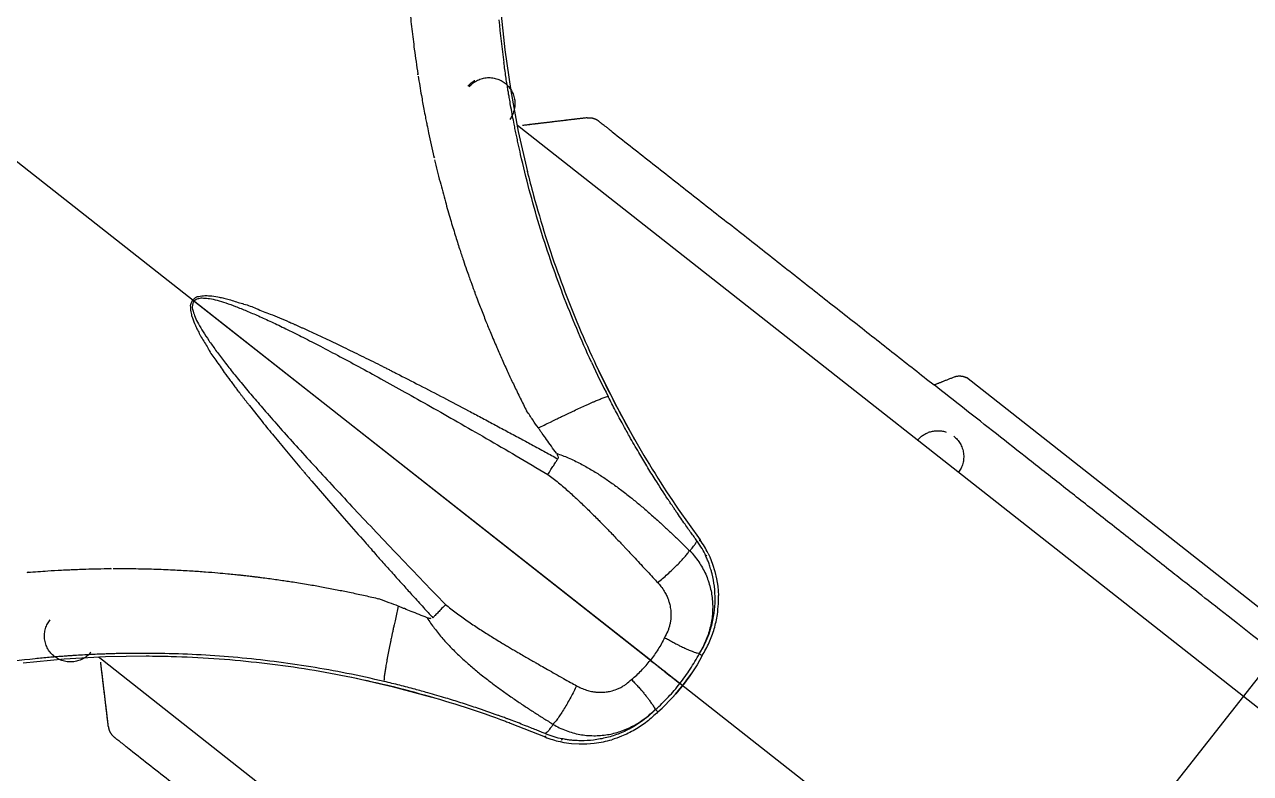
# Model space of a CAD drawing. Header units: millimetres. Extents: x 1145859089 to 1147511753, y -1047484727 to -1047247487.
# Drawn here: x 1146332881.4 to 1146333116.8, y -1047433318.1 to -1047433174.3 of the extents above; entities that cross this region are included whole.
import ezdxf
from ezdxf.xclip import XClip

# ---------------------------------------------------------------- set-up
doc = ezdxf.new("R2010")
doc.units = ezdxf.units.MM
doc.header["$LTSCALE"] = 100
doc.header["$MEASUREMENT"] = 0
doc.header["$XCLIPFRAME"] = 2
doc.linetypes.add('CENTERX2', pattern=[4, 2.5, -0.5, 0.5, -0.5])
doc.linetypes.add('단지배치도$0$CENTER', pattern=[31, 30, -0.5, 0, -0.5])
doc.layers.get('0').update_dxf_attribs({"linetype": 'CONTINUOUS'})
for name, color, linetype in [('L-지중매입', 3, 'CENTERX2'), ('XREF', 135, 'CONTINUOUS'), ('단지배치도$0$W240910', 135, 'CONTINUOUS')]:
    doc.layers.add(name, color=color, linetype=linetype)

# ---------------------------------------------------------------- blocks, each defined once
blk = doc.blocks.new('단지배치도$0$zw$9902')
at = {"layer": '단지배치도$0$W240910', "linetype": 'ByBlock', "ltscale": 20}
for p, q in [((64299.19, -61802.03), (64300.01, -61809.92)), ((64300.01, -61809.92), (64301.15, -61817.77)), ((64301.15, -61817.77), (64302.6, -61825.57)), ((64302.36, -61824.27), (64303.09, -61824.85)), ((64302.6, -61825.57), (64304.35, -61833.31)), ((64303.09, -61824.85), (64640.2, -62089.95)), ((64303.05, -61830), (64302.93, -61829.48)), ((64240.18, -61858.06), (64240.07, -61857.98)), ((64240.17, -61858.07), (64240.07, -61857.98)), ((64240.21, -61858.1), (64240.17, -61858.07)), ((64240.21, -61858.09), (64240.18, -61858.06)), ((64240.25, -61858.12), (64240.21, -61858.09)), ((64240.25, -61858.13), (64240.21, -61858.1)), ((64240.29, -61858.15), (64240.25, -61858.12)), ((64240.29, -61858.15), (64240.25, -61858.13)), ((64327.96, -61927.1), (64240.29, -61858.15)), ((64327.96, -61927.1), (64240.29, -61858.15)), ((64262.26, -61863.79), (64264.72, -61864.92)), ((64264.72, -61864.92), (64265.86, -61865.46)), ((64317.61, -61870.61), (64321.13, -61877.72)), ((64579.21, -62022.67), (64388.68, -61872.84)), ((64250.95, -61878.18), (64252.63, -61880.3)), ((64321.13, -61877.72), (64324.92, -61884.68)), ((64252.63, -61880.3), (64253.42, -61881.28)), ((64304.03, -61878.91), (64304.18, -61879.2)), ((64304.18, -61879.2), (64304.2, -61879.23)), ((64333.32, -61898.11), (64337.5, -61904)), ((64337.5, -61904), (64337.5, -61904)), ((64339.05, -61906.58), (64339.05, -61906.58)), ((64339.05, -61906.58), (64339.36, -61907.26)), ((64339.36, -61907.26), (64339.9, -61908.62)), ((64339.9, -61908.62), (64340.33, -61910.02)), ((64340.33, -61910.02), (64340.67, -61911.44)), ((64340.67, -61911.44), (64340.9, -61912.88)), ((64340.9, -61912.88), (64341.03, -61914.68)), ((64275.49, -61915.21), (64275.81, -61915.28)), ((64275.8, -61915.28), (64275.84, -61915.3)), ((64207.5, -61927.57), (64215.39, -61926.82)), ((64215.39, -61926.82), (64223.31, -61926.39)), ((64222, -61926.46), (64222.73, -61927.04)), ((64222.73, -61927.04), (64559.84, -62192.14)), ((64223.31, -61926.39), (64231.24, -61926.27)), ((64227.72, -61925.78), (64227.19, -61925.79)), ((64337.4, -61927.14), (64336.93, -61927.94)), ((64337.36, -61925.86), (64337.39, -61925.8)), ((64337.36, -61925.86), (64337.93, -61926.19)), ((64337.39, -61925.72), (64337.4, -61925.72)), ((64337.4, -61925.77), (64337.39, -61925.8)), ((64337.4, -61925.72), (64337.4, -61925.73)), ((64337.4, -61925.72), (64337.4, -61925.72)), ((64337.4, -61925.73), (64337.4, -61925.75)), ((64337.4, -61925.75), (64337.4, -61925.77)), ((64337.93, -61926.19), (64337.4, -61927.14)), ((64335.38, -61930.31), (64335.91, -61929.55)), ((64335.94, -61929.5), (64335.41, -61930.26)), ((64336.44, -61928.73), (64335.94, -61929.5)), ((64336.93, -61927.94), (64336.44, -61928.73)), ((64270.63, -61930.35), (64278.36, -61932.1)), ((64278.36, -61932.1), (64286.02, -61934.15)), ((64333.18, -61931.2), (64333.63, -61931.56)), ((64333.18, -61931.2), (64333.63, -61931.56)), ((64333.39, -61932.9), (64333.97, -61932.18)), ((64334.01, -61932.14), (64333.43, -61932.85)), ((64334.15, -61931.96), (64333.63, -61931.56)), ((64334.15, -61931.96), (64333.63, -61931.56)), ((64333.97, -61932.18), (64334.15, -61931.96)), ((64334.15, -61931.96), (64334.01, -61932.14)), ((64334.32, -61931.74), (64334.15, -61931.96)), ((64334.15, -61931.96), (64334.28, -61931.79)), ((64334.28, -61931.79), (64334.84, -61931.05)), ((64334.87, -61931.01), (64334.32, -61931.74)), ((64334.84, -61931.05), (64335.38, -61930.31)), ((64335.41, -61930.26), (64334.87, -61931.01)), ((64331.54, -61934.96), (64332.17, -61934.28)), ((64332.17, -61934.28), (64332.79, -61933.6)), ((64332.83, -61933.55), (64332.21, -61934.24)), ((64332.79, -61933.6), (64333.39, -61932.9)), ((64333.43, -61932.85), (64332.83, -61933.55)), ((64328.84, -61936.59), (64328.84, -61936.6)), ((64328.84, -61936.6), (64328.85, -61936.6)), ((64328.85, -61936.6), (64328.86, -61936.6)), ((64328.86, -61936.6), (64328.87, -61936.59)), ((64328.87, -61936.59), (64328.89, -61936.58)), ((64328.89, -61936.58), (64328.92, -61936.56)), ((64328.98, -61936.53), (64328.92, -61936.56)), ((64328.98, -61936.53), (64329.43, -61937)), ((64329.43, -61937), (64330.23, -61936.26)), ((64330.23, -61936.26), (64330.89, -61935.62)), ((64330.89, -61935.62), (64331.54, -61934.96)), ((64301.05, -61939.15), (64307.77, -61941.82)), ((64307.76, -61941.82), (64307.76, -61941.82)), ((64310.64, -61942.71), (64310.63, -61942.71)), ((64310.64, -61942.71), (64311.37, -61942.85)), ((64311.37, -61942.85), (64312.82, -61943.05)), ((64312.82, -61943.05), (64314.28, -61943.15)), ((64314.28, -61943.15), (64315.74, -61943.14)), ((64315.74, -61943.14), (64317.2, -61943.02)), ((64317.2, -61943.02), (64318.97, -61942.73))]:
    blk.add_line(p, q, dxfattribs=at)
at = {"layer": '단지배치도$0$W240910', "linetype": '단지배치도$0$CENTER', "ltscale": 50}
for p, q in [((64681.94, -62205.46), (64200.6, -61826.94)), ((64496.05, -61865.07), (64306.24, -62106.43))]:
    blk.add_line(p, q, dxfattribs=at)
at = {"layer": '단지배치도$0$W240910', "linetype": 'ByBlock', "ltscale": 20}
for centre, radius, start, end in [((64502.63, -61784.64), 204.69, 185.4677, 187.7771), ((64318.94, -61809.18), 36.03, 188.533, 189.2008), ((64499.59, -61785.17), 201.59, 204.8391, 206.9309), ((64324.59, -61913.5), 16.03, 25.5744, 36.3462), ((64211.24, -61946.13), 36.03, 94.4369, 95.1046), ((64321.02, -61915.35), 20.02, 357.3072, 1.9231), ((64230.71, -62130.44), 204.69, 95.8606, 98.1699), ((64303.2, -61907.63), 38.71, 326.8523, 332.0185), ((64230.5, -62127.36), 201.59, 76.7067, 78.7986), ((64303.36, -61907.75), 38.51, 321.8094, 326.8629), ((64303.36, -61907.76), 38.51, 316.7747, 321.8283), ((64303.21, -61907.63), 38.71, 311.6192, 316.7853), ((64313.95, -61927.03), 16.03, 247.2915, 258.0633), ((64314.91, -61923.13), 20.02, 281.7145, 286.3305)]:
    blk.add_arc(centre, radius, start, end, dxfattribs=at)
for points, knots in [([(64281.44, -61798.64), (64281.54, -61799.76), (64281.74, -61802.19), (64282, -61804.62), (64282.15, -61805.93)], [0, 0, 0, 0, 3.379338, 7.331471, 7.331471, 7.331471, 7.331471]), ([(64282.15, -61805.93), (64282.31, -61807.22), (64282.65, -61810.09), (64283.07, -61812.96), (64283.31, -61814.53)], [0, 0, 0, 0, 3.899777, 8.674294, 8.674294, 8.674294, 8.674294]), ([(64302.93, -61829.48), (64302.85, -61829.14), (64302.7, -61828.46), (64302.47, -61827.42), (64302.25, -61826.35), (64302.02, -61825.26), (64301.77, -61824.02), (64301.49, -61822.57), (64301.21, -61821.04), (64300.97, -61819.69), (64300.79, -61818.67), (64300.67, -61817.95), (64300.58, -61817.37), (64300.49, -61816.83), (64300.4, -61816.25), (64300.3, -61815.64), (64300.11, -61814.34), (64299.95, -61813.24), (64299.83, -61812.34)], [0, 0, 0, 0, 1.037321, 2.099868, 3.187633, 4.3006, 5.438746, 6.993786, 8.715072, 10.120908, 11.0973, 11.829743, 12.31834, 12.85877, 13.470586, 14.082351, 14.694073, 17.418788, 17.418788, 17.418788, 17.418788]), ([(64283.37, -61814.94), (64283.57, -61816.19), (64283.91, -61818.31), (64284.31, -61820.42), (64284.47, -61821.29)], [0, 0, 0, 0, 3.778817, 6.443024, 6.443024, 6.443024, 6.443024]), ([(64284.47, -61821.29), (64284.56, -61821.81), (64284.69, -61822.49), (64284.89, -61823.5), (64285.09, -61824.5), (64285.58, -61826.87), (64286.03, -61828.9), (64286.39, -61830.43)], [0, 0, 0, 0, 1.577622, 2.073716, 3.079791, 4.638275, 9.333782, 9.333782, 9.333782, 9.333782]), ([(64286.53, -61831.01), (64286.84, -61832.43), (64287.53, -61835.11), (64288.55, -61838.94), (64289.53, -61842.35), (64290.44, -61845.36), (64291.27, -61847.98), (64292, -61850.19), (64292.61, -61851.96), (64293.09, -61853.32), (64293.43, -61854.29), (64293.68, -61854.96), (64293.86, -61855.48), (64294.04, -61855.95), (64294.24, -61856.5), (64294.43, -61857.02), (64294.61, -61857.49), (64294.76, -61857.88), (64295.02, -61858.56), (64295.39, -61859.53), (64295.88, -61860.79), (64296.23, -61861.62), (64296.38, -61862.04)], [0, 0, 0, 0, 4.356619, 8.311592, 11.863963, 15.01231, 17.754917, 20.089936, 22.015532, 23.363235, 24.395181, 25.10987, 25.506331, 26.068293, 26.60025, 27.274247, 27.711141, 28.128603, 28.526656, 29.883783, 31.24589, 32.588293, 32.588293, 32.588293, 32.588293]), ([(64316.65, -61869.85), (64315.67, -61867.72), (64313.77, -61863.42), (64311.14, -61856.87), (64308.75, -61850.23), (64306.59, -61843.53), (64304.68, -61836.79), (64303.56, -61832.27), (64303.05, -61830)], [0, 0, 0, 0, 7.03896, 14.10801, 21.174538, 28.209375, 35.209065, 42.188337, 42.188337, 42.188337, 42.188337]), ([(64304.32, -61833.19), (64304.7, -61834.74), (64305.79, -61838.95), (64307.79, -61845.74), (64310.43, -61853.51), (64313.39, -61861.17), (64316.66, -61868.71), (64320.23, -61876.1), (64324.1, -61883.34), (64328.27, -61890.42), (64331.42, -61895.3), (64333.14, -61897.84), (64333.32, -61898.11)], [0, 0, 0, 0, 4.813028, 13.021974, 21.231053, 29.440321, 37.649824, 45.859591, 54.069635, 62.279945, 70.490483, 71.478028, 71.478028, 71.478028, 71.478028]), ([(64240.06, -61857.98), (64240.17, -61857.83), (64240.52, -61857.56), (64240.95, -61857.21), (64241.22, -61857.26)], [0, 0, 0, 0, 0.540745, 1.382931, 1.382931, 1.382931, 1.382931]), ([(64241.22, -61857.26), (64241.61, -61857.14), (64242.17, -61857.09), (64242.87, -61857.09), (64243.17, -61857.11), (64243.33, -61857.12)], [0, 0, 0, 0, 1.207204, 1.644293, 2.115203, 2.115203, 2.115203, 2.115203]), ([(64243.33, -61857.12), (64243.86, -61857.17), (64244.54, -61857.26), (64245.37, -61857.43), (64245.83, -61857.53), (64246.32, -61857.65), (64246.83, -61857.77), (64247.17, -61857.87), (64247.34, -61857.92)], [0, 0, 0, 0, 1.596637, 2.053013, 2.531406, 3.031997, 3.554943, 4.100383, 4.100383, 4.100383, 4.100383]), ([(64240.06, -61857.98), (64239.95, -61858.12), (64239.76, -61858.52), (64239.53, -61859.02), (64239.64, -61859.28)], [0, 0, 0, 0, 0.540745, 1.382931, 1.382931, 1.382931, 1.382931]), ([(64239.64, -61859.28), (64239.62, -61859.68), (64239.7, -61860.23), (64239.87, -61860.91), (64239.95, -61861.2), (64240, -61861.35)], [0, 0, 0, 0, 1.207204, 1.644293, 2.115203, 2.115203, 2.115203, 2.115203]), ([(64240.29, -61858.15), (64240.19, -61858.29), (64240.02, -61858.62), (64239.96, -61859.3), (64240.03, -61859.81), (64240.14, -61860.09)], [0, 0, 0, 0, 0.486408, 1.120205, 2.006841, 2.006841, 2.006841, 2.006841]), ([(64240.29, -61858.15), (64240.39, -61858.03), (64240.68, -61857.78), (64241.33, -61857.57), (64241.84, -61857.51), (64242.13, -61857.55)], [0, 0, 0, 0, 0.486408, 1.120205, 2.006841, 2.006841, 2.006841, 2.006841]), ([(64242.13, -61857.55), (64242.52, -61857.6), (64243.41, -61857.64), (64244.83, -61857.99), (64246.5, -61858.5), (64248.38, -61859.19), (64250.47, -61860.03), (64252.77, -61861.02), (64255.3, -61862.17), (64258.04, -61863.49), (64261.01, -61864.97), (64264.32, -61866.66), (64267.99, -61868.59), (64272.02, -61870.75), (64276.33, -61873.11), (64280.93, -61875.66), (64285.84, -61878.42), (64291.05, -61881.39), (64296.55, -61884.55), (64302.32, -61887.89), (64306.25, -61890.2), (64308.26, -61891.4)], [0, 0, 0, 0, 1.177409, 2.643447, 4.392353, 6.402399, 8.652648, 11.147844, 13.918543, 16.968362, 20.285919, 23.871662, 28.126176, 32.706012, 37.611441, 42.842664, 48.503904, 54.503192, 60.84036, 67.513769, 74.523857, 74.523857, 74.523857, 74.523857]), ([(64247.34, -61857.92), (64248.12, -61858.11), (64248.94, -61858.51), (64249.81, -61858.66), (64249.9, -61858.67)], [0, 0, 0, 0, 2.401318, 2.66819, 2.66819, 2.66819, 2.66819]), ([(64249.9, -61858.72), (64250.73, -61858.88), (64252.38, -61859.65), (64254.06, -61860.29), (64254.96, -61860.62)], [0, 0, 0, 0, 2.54112, 5.407961, 5.407961, 5.407961, 5.407961]), ([(64240, -61861.35), (64240.17, -61861.86), (64240.42, -61862.49), (64240.78, -61863.26), (64240.99, -61863.69), (64241.22, -61864.14), (64241.46, -61864.6), (64241.64, -61864.91), (64241.72, -61865.07)], [0, 0, 0, 0, 1.596637, 2.053013, 2.531406, 3.031997, 3.554943, 4.100383, 4.100383, 4.100383, 4.100383]), ([(64240.14, -61860.09), (64240.28, -61860.46), (64240.52, -61861.31), (64241.21, -61862.61), (64242.09, -61864.11), (64243.2, -61865.77), (64244.51, -61867.61), (64246.01, -61869.61), (64247.73, -61871.79), (64249.66, -61874.15), (64251.8, -61876.69), (64254.22, -61879.5), (64256.96, -61882.61), (64260.01, -61886.02), (64263.32, -61889.65), (64266.88, -61893.52), (64270.72, -61897.64), (64274.84, -61902.01), (64279.2, -61906.61), (64283.82, -61911.43), (64286.99, -61914.7), (64288.62, -61916.37)], [0, 0, 0, 0, 1.177409, 2.643447, 4.392353, 6.402399, 8.652648, 11.147844, 13.918543, 16.968362, 20.285919, 23.871662, 28.126176, 32.706012, 37.611441, 42.842664, 48.503904, 54.503192, 60.84036, 67.513769, 74.523857, 74.523857, 74.523857, 74.523857]), ([(64254.96, -61860.62), (64255.56, -61860.84), (64256.76, -61861.38), (64257.99, -61861.88), (64258.61, -61862.16)], [0, 0, 0, 0, 1.918188, 3.959693, 3.959693, 3.959693, 3.959693]), ([(64258.61, -61862.16), (64258.43, -61862.08), (64259.28, -61862.45), (64259.59, -61862.59), (64260.16, -61862.84), (64260.66, -61863.07), (64261.19, -61863.3), (64261.72, -61863.55), (64262.08, -61863.71), (64262.26, -61863.79)], [0, 0, 0, 0, 0.569251, 1.120636, 1.680537, 2.248956, 2.825898, 3.411365, 4.005361, 4.005361, 4.005361, 4.005361]), ([(64296.38, -61862.04), (64296.52, -61862.41), (64296.84, -61863.14), (64297.13, -61863.89), (64297.3, -61864.27)], [0, 0, 0, 0, 1.16775, 2.404075, 2.404075, 2.404075, 2.404075]), ([(64297.3, -61864.27), (64297.7, -61865.19), (64298.39, -61866.9), (64299.15, -61868.59), (64299.49, -61869.36)], [0, 0, 0, 0, 3.009942, 5.542552, 5.542552, 5.542552, 5.542552]), ([(64241.72, -61865.07), (64242.09, -61865.78), (64242.67, -61866.47), (64243.03, -61867.29), (64243.06, -61867.37)], [0, 0, 0, 0, 2.401318, 2.66819, 2.66819, 2.66819, 2.66819]), ([(64265.86, -61865.46), (64266.94, -61865.93), (64269.12, -61867.03), (64272.52, -61868.67), (64275.06, -61869.93), (64276.67, -61870.74), (64277.3, -61871.06), (64277.94, -61871.38), (64278.58, -61871.71), (64279.01, -61871.93), (64279.23, -61872.04)], [0, 0, 0, 0, 3.540286, 7.316158, 11.327899, 12.029319, 12.736871, 13.450556, 14.170375, 14.89633, 14.89633, 14.89633, 14.89633]), ([(64243.1, -61867.36), (64243.46, -61868.12), (64244.59, -61869.56), (64245.61, -61871.03), (64246.14, -61871.83)], [0, 0, 0, 0, 2.54112, 5.407961, 5.407961, 5.407961, 5.407961]), ([(64299.49, -61869.36), (64299.85, -61870.18), (64300.57, -61871.74), (64301.29, -61873.3), (64301.65, -61874.04)], [0, 0, 0, 0, 2.696224, 5.157327, 5.157327, 5.157327, 5.157327]), ([(64246.14, -61871.83), (64246.5, -61872.36), (64247.31, -61873.4), (64248.08, -61874.47), (64248.5, -61875.01)], [0, 0, 0, 0, 1.918188, 3.959693, 3.959693, 3.959693, 3.959693]), ([(64279.23, -61872.04), (64280.68, -61872.79), (64283.69, -61874.31), (64288.29, -61876.71), (64292.23, -61878.78), (64295.46, -61880.48), (64297.9, -61881.79), (64300.38, -61883.11), (64302.8, -61884.41), (64305.28, -61885.74), (64307.71, -61887.08), (64309.4, -61887.99), (64310.18, -61888.44)], [0, 0, 0, 0, 4.920026, 10.105142, 15.555833, 18.290327, 21.053353, 23.86343, 26.697012, 29.293562, 32.325258, 35.031877, 35.031877, 35.031877, 35.031877]), ([(64248.5, -61875.01), (64248.38, -61874.86), (64248.94, -61875.59), (64249.15, -61875.87), (64249.53, -61876.36), (64249.87, -61876.8), (64250.22, -61877.25), (64250.58, -61877.71), (64250.82, -61878.03), (64250.95, -61878.18)], [0, 0, 0, 0, 0.569251, 1.120636, 1.680537, 2.248956, 2.825898, 3.411365, 4.005361, 4.005361, 4.005361, 4.005361]), ([(64301.65, -61874.04), (64302.04, -61874.86), (64302.81, -61876.49), (64303.64, -61878.1), (64304.03, -61878.91)], [0, 0, 0, 0, 2.717182, 5.419443, 5.419443, 5.419443, 5.419443]), ([(64311.11, -61880.22), (64311.29, -61880.14), (64311.65, -61879.96), (64312.19, -61879.7), (64312.74, -61879.44), (64313.5, -61879.09), (64314.46, -61878.64), (64315.24, -61878.28), (64315.63, -61878.1)], [0, 0, 0, 0, 0.608735, 1.196476, 1.804823, 2.430024, 3.712517, 4.999051, 4.999051, 4.999051, 4.999051]), ([(64315.63, -61878.1), (64315.83, -61878.02), (64316.19, -61877.85), (64316.73, -61877.62), (64317.32, -61877.36), (64317.97, -61877.09), (64318.46, -61876.89), (64318.69, -61876.8)], [0, 0, 0, 0, 0.63209, 1.19498, 1.758934, 2.578088, 3.319001, 3.319001, 3.319001, 3.319001]), ([(64318.69, -61876.8), (64318.83, -61876.75), (64319.09, -61876.65), (64319.47, -61876.54), (64319.74, -61876.42), (64319.87, -61876.47)], [0, 0, 0, 0, 0.461746, 0.831383, 1.231302, 1.231302, 1.231302, 1.231302]), ([(64337, -61904.3), (64336.83, -61904.08), (64336.48, -61903.59), (64335.91, -61902.81), (64335.28, -61901.94), (64334.57, -61900.92), (64333.78, -61899.79), (64333.09, -61898.79), (64332.56, -61898.01), (64332.22, -61897.5), (64331.93, -61897.07), (64331.64, -61896.64), (64330.62, -61895.1), (64329.14, -61892.81), (64327.29, -61889.82), (64325.64, -61887.05), (64324.12, -61884.41), (64322.63, -61881.73), (64321.26, -61879.19), (64320.33, -61877.38), (64319.87, -61876.47)], [0, 0, 0, 0, 0.842833, 1.804421, 2.884607, 4.083231, 5.523702, 7.025981, 7.735048, 8.349304, 8.868817, 9.293642, 9.903768, 14.416924, 17.467389, 20.452732, 24.07324, 26.614897, 29.66509, 32.71727, 32.71727, 32.71727, 32.71727]), ([(64306.46, -61882.5), (64306.1, -61881.99), (64305.32, -61880.92), (64304.64, -61879.78), (64304.2, -61879.23)], [0, 0, 0, 0, 1.871049, 3.972683, 3.972683, 3.972683, 3.972683]), ([(64306.46, -61882.5), (64306.83, -61882.31), (64307.6, -61881.93), (64308.54, -61881.47), (64309.25, -61881.12), (64309.69, -61880.91), (64310.17, -61880.67), (64310.63, -61880.45), (64310.98, -61880.28), (64311.11, -61880.22)], [0, 0, 0, 0, 1.260417, 2.580742, 3.129728, 3.651886, 4.0175, 4.745857, 5.177531, 5.177531, 5.177531, 5.177531]), ([(64253.42, -61881.28), (64254.13, -61882.23), (64255.72, -61884.08), (64258.11, -61887), (64259.93, -61889.16), (64261.1, -61890.54), (64261.56, -61891.08), (64262.02, -61891.62), (64262.49, -61892.17), (64262.8, -61892.54), (64262.96, -61892.72)], [0, 0, 0, 0, 3.540286, 7.316158, 11.327899, 12.029319, 12.736871, 13.450556, 14.170375, 14.89633, 14.89633, 14.89633, 14.89633]), ([(64309.91, -61887.35), (64309.28, -61886.46), (64308.37, -61885.2), (64307.34, -61883.75), (64306.82, -61883.02), (64306.58, -61882.67), (64306.46, -61882.5)], [0, 0, 0, 0, 3.260077, 4.675784, 5.316948, 5.948888, 5.948888, 5.948888, 5.948888]), ([(64309.91, -61887.35), (64310.03, -61887.52), (64310.23, -61887.85), (64310.27, -61888.29), (64310.18, -61888.44)], [0, 0, 0, 0, 0.64244, 1.162556, 1.162556, 1.162556, 1.162556]), ([(64309.91, -61887.35), (64310.68, -61887.63), (64312.26, -61888.21), (64314.49, -61889.3), (64316.6, -61890.48), (64318.55, -61891.7), (64320.43, -61892.98), (64322.3, -61894.34), (64323.83, -61895.54), (64325.02, -61896.5), (64325.86, -61897.19), (64326.71, -61897.91), (64327.57, -61898.65), (64328.43, -61899.41), (64329.55, -61900.41), (64330.88, -61901.62), (64332.43, -61903.08), (64333.98, -61904.54), (64334.98, -61905.57), (64335.52, -61906.06)], [0, 0, 0, 0, 2.462915, 5.043509, 7.428788, 9.732127, 11.929211, 14.247328, 16.687768, 17.75166, 18.838286, 19.947814, 21.080417, 22.236273, 23.415554, 25.568459, 27.652234, 29.781936, 31.958689, 31.958689, 31.958689, 31.958689]), ([(64308.26, -61891.4), (64308.52, -61891.14), (64308.82, -61890.5), (64309.37, -61889.72), (64309.81, -61889.03), (64310.07, -61888.62), (64310.18, -61888.44)], [0, 0, 0, 0, 1.097384, 2.068671, 2.884035, 3.531905, 3.531905, 3.531905, 3.531905]), ([(64308.26, -61891.4), (64308.97, -61891.91), (64310.34, -61893), (64312.32, -61894.71), (64314.25, -61896.48), (64316.12, -61898.29), (64317.56, -61899.72), (64318.57, -61900.75), (64319.2, -61901.39), (64319.85, -61902.06), (64320.57, -61902.8), (64321.34, -61903.6), (64322.09, -61904.39), (64322.73, -61905.07), (64323.36, -61905.73), (64324.1, -61906.53), (64325.07, -61907.55), (64326.19, -61908.76), (64327.34, -61909.99), (64328.41, -61911.14), (64329.07, -61911.86), (64329.39, -61912.19)], [0, 0, 0, 0, 2.620047, 5.238556, 7.857918, 10.475204, 13.057656, 13.917577, 14.813958, 15.746831, 16.716323, 17.933294, 19.060369, 19.989619, 20.720958, 21.807982, 23.260058, 24.950962, 26.740095, 28.317811, 29.673642, 29.673642, 29.673642, 29.673642]), ([(64262.96, -61892.72), (64264.04, -61893.96), (64266.22, -61896.52), (64269.63, -61900.43), (64272.58, -61903.77), (64275, -61906.51), (64276.84, -61908.57), (64278.7, -61910.66), (64280.54, -61912.71), (64282.42, -61914.81), (64284.3, -61916.86), (64285.57, -61918.28), (64286.2, -61918.94)], [0, 0, 0, 0, 4.920026, 10.105142, 15.555833, 18.290327, 21.053353, 23.86343, 26.697012, 29.293562, 32.325258, 35.031877, 35.031877, 35.031877, 35.031877]), ([(64335.52, -61906.06), (64335.71, -61905.94), (64335.91, -61905.59), (64336.29, -61905.15), (64336.63, -61904.85), (64336.84, -61904.18), (64337, -61904.3)], [0, 0, 0, 0, 0.678711, 1.166358, 1.692573, 2.298362, 2.298362, 2.298362, 2.298362]), ([(64338.64, -61907.08), (64338.42, -61906.59), (64337.91, -61905.64), (64337.32, -61904.74), (64337, -61904.31)], [0, 0, 0, 0, 1.615349, 3.231144, 3.231144, 3.231144, 3.231144]), ([(64329.39, -61912.19), (64329.7, -61911.93), (64330.32, -61911.4), (64331.26, -61910.57), (64332.18, -61909.71), (64333.05, -61908.86), (64333.85, -61908.05), (64334.51, -61907.29), (64335.11, -61906.69), (64335.33, -61906.18), (64335.52, -61906.05)], [0, 0, 0, 0, 1.208141, 2.475427, 3.751648, 4.985432, 6.129942, 7.146707, 8.007591, 8.695035, 8.695035, 8.695035, 8.695035]), ([(64335.52, -61906.05), (64335.81, -61906.39), (64336.45, -61907.06), (64337.26, -61908.17), (64337.99, -61909.35), (64338.6, -61910.55), (64339.1, -61911.82), (64339.48, -61913.1), (64339.75, -61914.42), (64339.9, -61915.71), (64339.95, -61917), (64339.89, -61918.29), (64339.72, -61919.61), (64339.44, -61920.92), (64339.06, -61922.19), (64338.59, -61923.41), (64338.04, -61924.59), (64337.62, -61925.35), (64337.39, -61925.72)], [0, 0, 0, 0, 1.340952, 2.779651, 4.092707, 5.504928, 6.813895, 8.196145, 9.491286, 10.841501, 12.085355, 13.375096, 14.709017, 16.085193, 17.377777, 18.694059, 19.988712, 21.289505, 21.289505, 21.289505, 21.289505]), ([(64340.41, -61915.48), (64340.41, -61914.62), (64340.33, -61912.94), (64339.99, -61911.16), (64339.7, -61910.05), (64339.56, -61909.56), (64339.4, -61909.05), (64339.25, -61908.61), (64339.11, -61908.22), (64338.96, -61907.86), (64338.84, -61907.47), (64338.62, -61907.23), (64338.64, -61907.08)], [0, 0, 0, 0, 2.590685, 5.028164, 5.406506, 6.050409, 6.549971, 7.020568, 7.41636, 7.812284, 8.19219, 8.645427, 8.645427, 8.645427, 8.645427]), ([(64208.45, -61910.21), (64209.71, -61910.11), (64211.85, -61909.94), (64214, -61909.83), (64214.88, -61909.78)], [0, 0, 0, 0, 3.778817, 6.443024, 6.443024, 6.443024, 6.443024]), ([(64214.88, -61909.78), (64215.41, -61909.75), (64216.1, -61909.72), (64217.12, -61909.67), (64218.14, -61909.63), (64220.56, -61909.54), (64222.65, -61909.5), (64224.21, -61909.49)], [0, 0, 0, 0, 1.577622, 2.073716, 3.079791, 4.638275, 9.333782, 9.333782, 9.333782, 9.333782]), ([(64224.81, -61909.49), (64226.27, -61909.46), (64229.04, -61909.5), (64232.99, -61909.58), (64236.54, -61909.73), (64239.68, -61909.91), (64242.42, -61910.1), (64244.74, -61910.29), (64246.61, -61910.46), (64248.03, -61910.6), (64249.06, -61910.71), (64249.77, -61910.79), (64250.32, -61910.85), (64250.82, -61910.91), (64251.4, -61910.97), (64251.95, -61911.04), (64252.45, -61911.1), (64252.87, -61911.15), (64253.59, -61911.24), (64254.62, -61911.38), (64255.96, -61911.55), (64256.85, -61911.7), (64257.29, -61911.75)], [0, 0, 0, 0, 4.356619, 8.311592, 11.863963, 15.01231, 17.754917, 20.089936, 22.015532, 23.363235, 24.395181, 25.10987, 25.506331, 26.068293, 26.60025, 27.274247, 27.711141, 28.128603, 28.526656, 29.883783, 31.24589, 32.588293, 32.588293, 32.588293, 32.588293]), ([(64257.29, -61911.75), (64257.68, -61911.8), (64258.47, -61911.94), (64259.26, -61912.04), (64259.67, -61912.11)], [0, 0, 0, 0, 1.16775, 2.404075, 2.404075, 2.404075, 2.404075]), ([(64259.67, -61912.11), (64260.66, -61912.29), (64262.49, -61912.56), (64264.3, -61912.89), (64265.13, -61913.04)], [0, 0, 0, 0, 3.009942, 5.542552, 5.542552, 5.542552, 5.542552]), ([(64265.13, -61913.04), (64266.02, -61913.21), (64267.71, -61913.53), (64269.39, -61913.87), (64270.19, -61914.04)], [0, 0, 0, 0, 2.696224, 5.157327, 5.157327, 5.157327, 5.157327]), ([(64329.39, -61912.19), (64329.61, -61912.41), (64330.05, -61912.96), (64330.62, -61913.79), (64331.01, -61914.52), (64331.28, -61915.13), (64331.49, -61915.69), (64331.67, -61916.32), (64331.8, -61916.91), (64331.89, -61917.56), (64331.94, -61918.43), (64331.88, -61919.36), (64331.72, -61920.21), (64331.54, -61920.88), (64331.23, -61921.74), (64330.88, -61922.34), (64330.68, -61922.74)], [0, 0, 0, 0, 0.950726, 2.088541, 3.021138, 3.439598, 4.08209, 4.809872, 5.399123, 5.910074, 6.775343, 7.994087, 8.693267, 9.382521, 10.069396, 11.434856, 11.434856, 11.434856, 11.434856]), ([(64270.19, -61914.04), (64271.08, -61914.22), (64272.85, -61914.59), (64274.61, -61915.01), (64275.49, -61915.21)], [0, 0, 0, 0, 2.717182, 5.419443, 5.419443, 5.419443, 5.419443]), ([(64279.55, -61916.72), (64278.97, -61916.49), (64277.74, -61915.99), (64276.47, -61915.59), (64275.84, -61915.3)], [0, 0, 0, 0, 1.871049, 3.972683, 3.972683, 3.972683, 3.972683]), ([(64337.36, -61925.86), (64337.7, -61925.33), (64338.32, -61924.22), (64339.09, -61922.49), (64339.78, -61920.44), (64340.27, -61918.1), (64340.4, -61916.34), (64340.41, -61915.48)], [0, 0, 0, 0, 1.900808, 3.804166, 5.675249, 8.373991, 10.950317, 10.950317, 10.950317, 10.950317]), ([(64279.55, -61916.72), (64279.46, -61917.13), (64279.27, -61917.96), (64279.04, -61918.98), (64278.87, -61919.76), (64278.77, -61920.23), (64278.65, -61920.76), (64278.54, -61921.25), (64278.46, -61921.63), (64278.43, -61921.77)], [0, 0, 0, 0, 1.260417, 2.580742, 3.129728, 3.651886, 4.0175, 4.745857, 5.177531, 5.177531, 5.177531, 5.177531]), ([(64285.07, -61918.93), (64284.07, -61918.52), (64282.62, -61917.94), (64280.97, -61917.28), (64280.14, -61916.95), (64279.75, -61916.79), (64279.55, -61916.72)], [0, 0, 0, 0, 3.260077, 4.675784, 5.316948, 5.948888, 5.948888, 5.948888, 5.948888]), ([(64288.62, -61916.37), (64288.43, -61916.68), (64287.89, -61917.13), (64287.25, -61917.85), (64286.69, -61918.43), (64286.35, -61918.78), (64286.2, -61918.94)], [0, 0, 0, 0, 1.097384, 2.068671, 2.884035, 3.531905, 3.531905, 3.531905, 3.531905]), ([(64288.62, -61916.37), (64289.29, -61916.94), (64290.67, -61918.01), (64292.8, -61919.54), (64294.98, -61920.99), (64297.18, -61922.39), (64298.9, -61923.44), (64300.14, -61924.19), (64300.91, -61924.65), (64301.71, -61925.12), (64302.61, -61925.65), (64303.56, -61926.2), (64304.51, -61926.75), (64305.32, -61927.21), (64306.11, -61927.66), (64307.06, -61928.2), (64308.29, -61928.9), (64309.72, -61929.7), (64311.19, -61930.53), (64312.56, -61931.3), (64313.42, -61931.77), (64313.81, -61932)], [0, 0, 0, 0, 2.620047, 5.238556, 7.857918, 10.475204, 13.057656, 13.917577, 14.813958, 15.746831, 16.716323, 17.933294, 19.060369, 19.989619, 20.720958, 21.807982, 23.260058, 24.950962, 26.740095, 28.317811, 29.673642, 29.673642, 29.673642, 29.673642]), ([(64337.93, -61926.19), (64338.39, -61925.37), (64339.33, -61923.74), (64340.29, -61921.07), (64340.84, -61918.57), (64340.99, -61916.96), (64341.02, -61916.29)], [0, 0, 0, 0, 2.821021, 5.64201, 8.463026, 10.479056, 10.479056, 10.479056, 10.479056]), ([(64285.07, -61918.93), (64285.27, -61919.01), (64285.64, -61919.13), (64286.07, -61919.06), (64286.2, -61918.94)], [0, 0, 0, 0, 0.64244, 1.162556, 1.162556, 1.162556, 1.162556]), ([(64285.07, -61918.93), (64285.53, -61919.61), (64286.46, -61921.01), (64288.05, -61922.92), (64289.69, -61924.7), (64291.34, -61926.3), (64293.02, -61927.82), (64294.79, -61929.32), (64296.31, -61930.53), (64297.53, -61931.46), (64298.4, -61932.11), (64299.3, -61932.76), (64300.22, -61933.42), (64301.16, -61934.09), (64302.39, -61934.94), (64303.89, -61935.94), (64305.67, -61937.1), (64307.45, -61938.27), (64308.69, -61938.99), (64309.29, -61939.4)], [0, 0, 0, 0, 2.462915, 5.043509, 7.428788, 9.732127, 11.929211, 14.247328, 16.687768, 17.75166, 18.838286, 19.947814, 21.080417, 22.236273, 23.415554, 25.568459, 27.652234, 29.781936, 31.958689, 31.958689, 31.958689, 31.958689]), ([(64278.43, -61921.77), (64278.39, -61921.97), (64278.31, -61922.36), (64278.18, -61922.95), (64278.06, -61923.54), (64277.89, -61924.36), (64277.68, -61925.41), (64277.52, -61926.25), (64277.44, -61926.67)], [0, 0, 0, 0, 0.608735, 1.196476, 1.804823, 2.430024, 3.712517, 4.999051, 4.999051, 4.999051, 4.999051]), ([(64330.68, -61922.74), (64330.33, -61923.52), (64329.47, -61925.01), (64328.49, -61926.42), (64327.96, -61927.1)], [0, 0, 0, 0, 2.568403, 5.14271, 5.14271, 5.14271, 5.14271]), ([(64330.68, -61922.74), (64330.94, -61922.84), (64331.47, -61923.15), (64332.24, -61923.58), (64332.96, -61923.98), (64333.51, -61924.26), (64333.96, -61924.47), (64334.38, -61924.66), (64334.88, -61924.89), (64335.46, -61925.17), (64335.92, -61925.27), (64336.12, -61925.41)], [0, 0, 0, 0, 0.84973, 1.811822, 2.679155, 3.297572, 3.677517, 4.151084, 4.689359, 5.34023, 6.073727, 6.073727, 6.073727, 6.073727]), ([(64336.12, -61925.41), (64336.26, -61925.51), (64336.57, -61925.57), (64336.98, -61925.69), (64337.26, -61925.77), (64337.39, -61925.72)], [0, 0, 0, 0, 0.515784, 0.895389, 1.311072, 1.311072, 1.311072, 1.311072]), ([(64227.19, -61925.79), (64226.84, -61925.8), (64226.14, -61925.81), (64225.08, -61925.83), (64223.99, -61925.86), (64222.88, -61925.9), (64221.61, -61925.95), (64220.14, -61926.02), (64218.58, -61926.11), (64217.22, -61926.19), (64216.18, -61926.26), (64215.45, -61926.32), (64214.87, -61926.36), (64214.32, -61926.4), (64213.74, -61926.45), (64213.13, -61926.5), (64211.82, -61926.62), (64210.71, -61926.72), (64209.8, -61926.81)], [0, 0, 0, 0, 1.037321, 2.099868, 3.187633, 4.3006, 5.438746, 6.993786, 8.715072, 10.120908, 11.0973, 11.829743, 12.31834, 12.85877, 13.470586, 14.082351, 14.694073, 17.418788, 17.418788, 17.418788, 17.418788]), ([(64269.66, -61929.61), (64267.36, -61929.15), (64262.73, -61928.32), (64255.74, -61927.31), (64248.73, -61926.55), (64241.71, -61926.04), (64234.71, -61925.77), (64230.05, -61925.75), (64227.72, -61925.78)], [0, 0, 0, 0, 7.03896, 14.10801, 21.174538, 28.209375, 35.209065, 42.188337, 42.188337, 42.188337, 42.188337]), ([(64231.12, -61926.27), (64232.73, -61926.27), (64237.07, -61926.34), (64244.14, -61926.68), (64252.32, -61927.42), (64260.46, -61928.48), (64268.55, -61929.88), (64276.58, -61931.61), (64284.53, -61933.67), (64292.39, -61936.05), (64297.87, -61937.95), (64300.74, -61939.03), (64301.05, -61939.15)], [0, 0, 0, 0, 4.813028, 13.021974, 21.231053, 29.440321, 37.649824, 45.859591, 54.069635, 62.279945, 70.490483, 71.478028, 71.478028, 71.478028, 71.478028]), ([(64277.44, -61926.67), (64277.4, -61926.88), (64277.33, -61927.27), (64277.23, -61927.85), (64277.12, -61928.49), (64277, -61929.18), (64276.93, -61929.7), (64276.9, -61929.94)], [0, 0, 0, 0, 0.63209, 1.19498, 1.758934, 2.578088, 3.319001, 3.319001, 3.319001, 3.319001]), ([(64324.36, -61930.76), (64325.04, -61930.24), (64326.29, -61929.05), (64327.43, -61927.77), (64327.96, -61927.1)], [0, 0, 0, 0, 2.568403, 5.14271, 5.14271, 5.14271, 5.14271]), ([(64327.96, -61927.1), (64328.19, -61927.28), (64328.69, -61927.67), (64329.47, -61928.29), (64330.25, -61928.9), (64330.98, -61929.48), (64331.56, -61929.92), (64332, -61930.28), (64332.35, -61930.52), (64332.52, -61930.75), (64332.65, -61930.79)], [0, 0, 0, 0, 0.888079, 1.897213, 2.997408, 3.850552, 4.691672, 5.183893, 5.56457, 5.971214, 5.971214, 5.971214, 5.971214]), ([(64327.96, -61927.1), (64328.19, -61927.28), (64328.69, -61927.67), (64329.47, -61928.29), (64330.25, -61928.9), (64330.98, -61929.47), (64331.55, -61929.93), (64332.01, -61930.27), (64332.32, -61930.56), (64332.58, -61930.67), (64332.65, -61930.79)], [0, 0, 0, 0, 0.888079, 1.897213, 2.997408, 3.850552, 4.691672, 5.183893, 5.56457, 5.971214, 5.971214, 5.971214, 5.971214]), ([(64276.9, -61929.94), (64276.88, -61930.1), (64276.84, -61930.38), (64276.83, -61930.77), (64276.78, -61931.06), (64276.85, -61931.17)], [0, 0, 0, 0, 0.461746, 0.831383, 1.231302, 1.231302, 1.231302, 1.231302]), ([(64307.94, -61941.26), (64307.68, -61941.15), (64307.12, -61940.92), (64306.23, -61940.55), (64305.23, -61940.15), (64304.08, -61939.69), (64302.79, -61939.19), (64301.66, -61938.76), (64300.78, -61938.43), (64300.2, -61938.21), (64299.71, -61938.03), (64299.23, -61937.86), (64297.49, -61937.23), (64294.91, -61936.33), (64291.57, -61935.24), (64288.5, -61934.28), (64285.57, -61933.43), (64282.61, -61932.61), (64279.82, -61931.89), (64277.84, -61931.4), (64276.85, -61931.17)], [0, 0, 0, 0, 0.842833, 1.804421, 2.884607, 4.083231, 5.523702, 7.025981, 7.735048, 8.349304, 8.868817, 9.293642, 9.903768, 14.416924, 17.467389, 20.452732, 24.07324, 26.614897, 29.66509, 32.71727, 32.71727, 32.71727, 32.71727]), ([(64313.81, -61932), (64313.63, -61932.36), (64313.26, -61933.1), (64312.67, -61934.2), (64312.06, -61935.3), (64311.44, -61936.35), (64310.84, -61937.31), (64310.26, -61938.14), (64309.82, -61938.86), (64309.36, -61939.19), (64309.29, -61939.41)], [0, 0, 0, 0, 1.208141, 2.475427, 3.751648, 4.985432, 6.129942, 7.146707, 8.007591, 8.695035, 8.695035, 8.695035, 8.695035]), ([(64313.81, -61932), (64314.08, -61932.16), (64314.71, -61932.46), (64315.65, -61932.82), (64316.46, -61933.03), (64317.11, -61933.15), (64317.7, -61933.22), (64318.36, -61933.25), (64318.97, -61933.23), (64319.62, -61933.17), (64320.47, -61933.01), (64321.36, -61932.73), (64322.16, -61932.38), (64322.76, -61932.04), (64323.53, -61931.54), (64324.02, -61931.06), (64324.36, -61930.76)], [0, 0, 0, 0, 0.950726, 2.088541, 3.021138, 3.439598, 4.08209, 4.809872, 5.399123, 5.910074, 6.775343, 7.994087, 8.693267, 9.382521, 10.069396, 11.434856, 11.434856, 11.434856, 11.434856]), ([(64324.36, -61930.76), (64324.52, -61931), (64324.94, -61931.44), (64325.55, -61932.09), (64326.11, -61932.69), (64326.51, -61933.17), (64326.82, -61933.55), (64327.11, -61933.91), (64327.44, -61934.35), (64327.86, -61934.84), (64328.06, -61935.27), (64328.25, -61935.43)], [0, 0, 0, 0, 0.84973, 1.811822, 2.679155, 3.297572, 3.677517, 4.151084, 4.689359, 5.34023, 6.073727, 6.073727, 6.073727, 6.073727]), ([(64332.65, -61930.79), (64332.79, -61930.83), (64332.91, -61931.03), (64333.12, -61931.13), (64333.19, -61931.14)], [0, 0, 0, 0, 0.4325309, 0.6424954, 0.6424954, 0.6424954, 0.6424954]), ([(64332.65, -61930.79), (64332.73, -61930.91), (64332.95, -61930.99), (64333.1, -61931.16), (64333.12, -61931.22)], [0, 0, 0, 0, 0.4325309, 0.6424954, 0.6424954, 0.6424954, 0.6424954]), ([(64309.29, -61939.41), (64309.69, -61939.61), (64310.49, -61940.08), (64311.75, -61940.6), (64313.07, -61941.04), (64314.39, -61941.34), (64315.74, -61941.53), (64317.07, -61941.59), (64318.41, -61941.54), (64319.7, -61941.39), (64320.97, -61941.13), (64322.21, -61940.77), (64323.46, -61940.29), (64324.66, -61939.71), (64325.81, -61939.04), (64326.88, -61938.3), (64327.9, -61937.48), (64328.54, -61936.9), (64328.84, -61936.59)], [0, 0, 0, 0, 1.340952, 2.779651, 4.092707, 5.504928, 6.813895, 8.196145, 9.491286, 10.841501, 12.085355, 13.375096, 14.709017, 16.085193, 17.377777, 18.694059, 19.988712, 21.289505, 21.289505, 21.289505, 21.289505]), ([(64328.98, -61936.53), (64328.53, -61936.98), (64327.61, -61937.85), (64326.1, -61939), (64324.27, -61940.15), (64322.12, -61941.18), (64320.44, -61941.72), (64319.61, -61941.93)], [0, 0, 0, 0, 1.900808, 3.804166, 5.675249, 8.373991, 10.950317, 10.950317, 10.950317, 10.950317]), ([(64329.43, -61937), (64328.75, -61937.64), (64327.38, -61938.94), (64325.01, -61940.5), (64322.71, -61941.62), (64321.18, -61942.15), (64320.54, -61942.34)], [0, 0, 0, 0, 2.821021, 5.64201, 8.463026, 10.479056, 10.479056, 10.479056, 10.479056]), ([(64328.25, -61935.43), (64328.38, -61935.54), (64328.5, -61935.83), (64328.72, -61936.19), (64328.86, -61936.45), (64328.84, -61936.59)], [0, 0, 0, 0, 0.515784, 0.895389, 1.311072, 1.311072, 1.311072, 1.311072]), ([(64309.29, -61939.4), (64309.23, -61939.62), (64308.93, -61939.9), (64308.59, -61940.37), (64308.38, -61940.77), (64307.78, -61941.13), (64307.94, -61941.26)], [0, 0, 0, 0, 0.678711, 1.166358, 1.692573, 2.298362, 2.298362, 2.298362, 2.298362]), ([(64311.03, -61942.2), (64310.5, -61942.1), (64309.45, -61941.83), (64308.44, -61941.46), (64307.94, -61941.25)], [0, 0, 0, 0, 1.615349, 3.231144, 3.231144, 3.231144, 3.231144]), ([(64319.61, -61941.93), (64318.77, -61942.14), (64317.12, -61942.45), (64315.31, -61942.55), (64314.16, -61942.53), (64313.65, -61942.51), (64313.11, -61942.47), (64312.66, -61942.43), (64312.24, -61942.38), (64311.85, -61942.32), (64311.45, -61942.3), (64311.17, -61942.14), (64311.03, -61942.2)], [0, 0, 0, 0, 2.590685, 5.028164, 5.406506, 6.050409, 6.549971, 7.020568, 7.41636, 7.812284, 8.19219, 8.645427, 8.645427, 8.645427, 8.645427])]:
    blk.add_open_spline(points, degree=3, knots=knots, dxfattribs=at)
for points, weights in [([(64292.94, -61816.87), (64293.51, -61816.2), (64294.28, -61815.76)], [1, 0.984689538573, 1]), ([(64293.14, -61817.01), (64296.25, -61813.33), (64300.05, -61816.31)], [1, 0.720411940234, 1]), ([(64300.05, -61816.31), (64303.88, -61819.34), (64300.95, -61823.25)], [1, 0.716561782412, 1]), ([(64315.82, -61822.95), (64317.05, -61822.8), (64318.03, -61823.57)], [1, 0.923879950601, 1]), ([(64318.03, -61823.57), (64318.03, -61823.57), (64320.64, -61825.62)], [1, 0.935319001987, 0.985547451024]), ([(64386.5, -61872.63), (64387.63, -61872.3), (64388.68, -61872.84)], [1, 0.930141413794, 1]), ([(64379.27, -61884.86), (64381.48, -61882.15), (64384.79, -61883.29)], [1, 0.820219563197, 1]), ([(64386.26, -61884.1), (64390.02, -61887.1), (64387.17, -61890.98)], [1, 0.721407071342, 1]), ([(64213.48, -61926.34), (64209.61, -61923.24), (64212.67, -61919.33)], [1, 0.710486072338, 1]), ([(64220.53, -61925.52), (64217.46, -61929.41), (64213.53, -61926.37)], [1, 0.71001785801, 1]), ([(64223.88, -61939.86), (64224.03, -61941.09), (64225.01, -61941.86)], [1, 0.923879950601, 1]), ([(64225.01, -61941.86), (64225.01, -61941.86), (64227.61, -61943.91)], [1, 0.935319001987, 0.985547451024])]:
    blk.add_rational_spline(points, weights, degree=2, dxfattribs=at)
for points, degree in [([(64315.82, -61822.95), (64309.62, -61823.69), (64303.42, -61824.43)], 2), ([(64315.48, -61822.99), (64309.45, -61823.71), (64303.42, -61824.43)], 2), ([(64320.64, -61825.62), (64351.75, -61850.08), (64382.45, -61874.23)], 2), ([(64286.39, -61830.43), (64286.42, -61830.57), (64286.64, -61830.83), (64286.49, -61830.87)], 3), ([(64382.45, -61874.23), (64384.33, -61873.48), (64386.5, -61872.63)], 2), ([(64579.33, -62029.05), (64449.78, -61927.18), (64382.45, -61874.23)], 2), ([(64337.5, -61904), (64337.34, -61904.11), (64337.16, -61904.2), (64337, -61904.31)], 3), ([(64338.64, -61907.08), (64338.83, -61906.98), (64338.96, -61906.78), (64339.05, -61906.58)], 3), ([(64224.21, -61909.49), (64224.36, -61909.49), (64224.67, -61909.64), (64224.67, -61909.49)], 3), ([(64223.84, -61939.51), (64223.12, -61933.49), (64222.4, -61927.46)], 2), ([(64223.88, -61939.86), (64223.14, -61933.66), (64222.4, -61927.46)], 2), ([(64307.76, -61941.82), (64307.83, -61941.63), (64307.88, -61941.44), (64307.94, -61941.26)], 3), ([(64227.61, -61943.91), (64258.72, -61968.37), (64289.43, -61992.52)], 2), ([(64311.03, -61942.19), (64310.97, -61942.4), (64310.8, -61942.58), (64310.64, -61942.71)], 3)]:
    blk.add_open_spline(points, degree=degree, dxfattribs=at)
blk = doc.blocks.new('단지배치도')
blk.add_blockref('단지배치도$0$zw$9902', (141034.19, 142437.16))

msp = doc.modelspace()

# ---------------------------------------------------------------- linework, layer by layer
at = {"layer": 'L-지중매입', "ltscale": 2}
msp.add_arc((1146292364.149594, -1047402174.186541, 0), 45716.750817, 303.4822833292, 333.0437788935, dxfattribs=at)

# ---------------------------------------------------------------- block references
at = {"layer": 'XREF'}
ref = msp.add_blockref('단지배치도', (1146127639.433663, -1047513806.462535), dxfattribs=at)
XClip(ref).set_block_clipping_path([(72982.4064819524, 34919.7593965298), (360382.4067475507, 255319.7593436697)])

doc.saveas('drawing.dxf')
